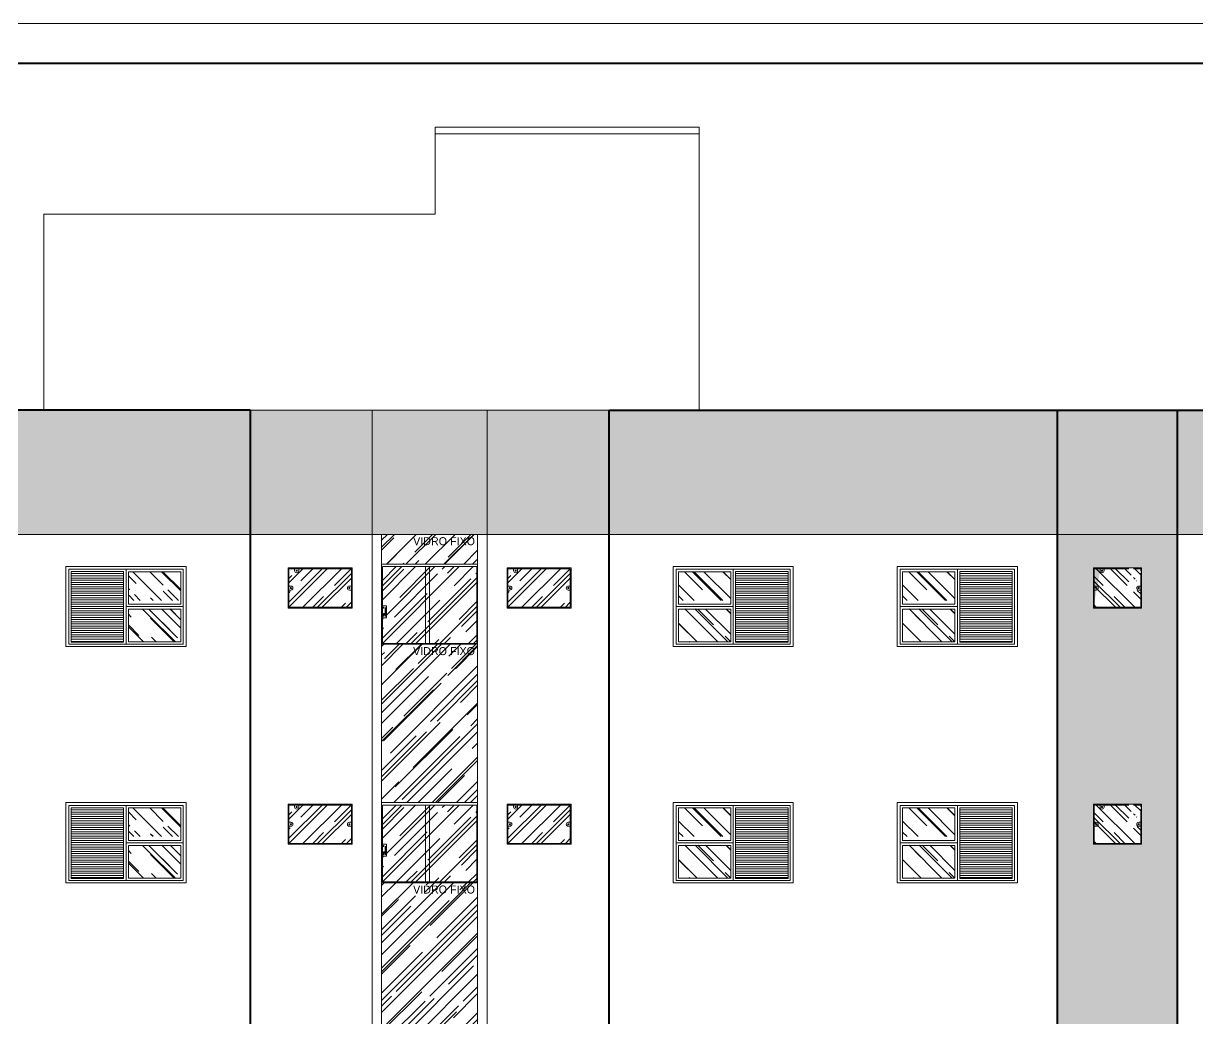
# Model space of a CAD drawing. Header units: millimetres. Extents: x 13204 to 24802, y 21209 to 40694.
# Drawn here: x 18086 to 19553, y 22511 to 23753 of the extents above; entities that cross this region are included whole.
import ezdxf

# ---------------------------------------------------------------- set-up
doc = ezdxf.new("R2010")
doc.units = ezdxf.units.MM
for name, color, linetype, lineweight in [('Esquadrias', 2, 'Continuous', 20), ('Hachura', 8, 'Continuous', 0), ('Louças', 150, 'Continuous', 15), ('Meia Parede', 11, 'Continuous', 40), ('Moveis', 6, 'Continuous', 13), ('Paredes', 1, 'Continuous', 40), ('PISO', 5, 'Continuous', 5), ('TEXTO', 4, 'Continuous', 5)]:
    doc.layers.add(name, color=color, linetype=linetype, lineweight=lineweight)
doc.layers.add('HACHURAS', color=8, linetype='Continuous')
doc.styles.add('LANA', font='stylu.ttf')
pattern_1 = [(135, (23287.26, 22579.21), (-23.14168, 61.71114), [409.0909, -54.5455, 136.3636, -27.2727]), (135, (23271.254, 22614.5), (44.93342, 6.36396), [81.8182, -9, 163.6364, -20.4545]), (135, (23294.01, 22605.244), (-87.35983, 113.20137), [218.1818, -38.1818, 109.0909, -27.2727])]
pattern_2 = [(135, (23007.26, 22579.21), (-23.14168, 61.71114), [409.0909, -54.5455, 136.3636, -27.2727]), (135, (22991.254, 22614.5), (44.93342, 6.36396), [81.8182, -9, 163.6364, -20.4545]), (135, (23014.01, 22605.244), (-87.35983, 113.20137), [218.1818, -38.1818, 109.0909, -27.2727])]
pattern_3 = [(135, (75775.828, 9511.37), (-21.552615, 57.473639), [381, -50.8, 127, -25.4]), (135, (75760.92, 9544.237), (41.847994, 5.92697), [76.2, -8.382, 152.4, -19.05]), (135, (75782.114, 9535.616), (-81.3611205, 105.428207), [203.2, -35.56, 101.6, -25.4])]
pattern_4 = [(135, (23287.26, 22874.21), (-23.14168, 61.71114), [409.0909, -54.5455, 136.3636, -27.2727]), (135, (23271.254, 22909.5), (44.93342, 6.36396), [81.8182, -9, 163.6364, -20.4545]), (135, (23294.01, 22900.244), (-87.35983, 113.20137), [218.1818, -38.1818, 109.0909, -27.2727])]
pattern_5 = [(135, (23007.26, 22874.21), (-23.14168, 61.71114), [409.0909, -54.5455, 136.3636, -27.2727]), (135, (22991.254, 22909.5), (44.93342, 6.36396), [81.8182, -9, 163.6364, -20.4545]), (135, (23014.01, 22900.244), (-87.35983, 113.20137), [218.1818, -38.1818, 109.0909, -27.2727])]
pattern_6 = [(135, (75775.828, 9806.37), (-21.552615, 57.473639), [381, -50.8, 127, -25.4]), (135, (75760.92, 9839.237), (41.847994, 5.92697), [76.2, -8.382, 152.4, -19.05]), (135, (75782.114, 9830.616), (-81.3611205, 105.428207), [203.2, -35.56, 101.6, -25.4])]

msp = doc.modelspace()

# ---------------------------------------------------------------- hatches: boundary and pattern name
at = {"layer": 'Hachura'}
h = msp.add_hatch(dxfattribs=at)
h.set_pattern_fill('AR-RROOF', color=256, angle=45, style=0)
h.set_pattern_definition([(45, (18533.54, 22030.573), (21.5526, 57.47364), [381, -50.8, 127, -25.4]), (45, (18548.448, 22063.44), (-41.848, 5.927), [76.2, -8.382, 152.4, -19.05]), (45, (18527.254, 22054.82), (81.36112, 105.4282), [203.2, -35.56, 101.6, -25.4])])
h.paths.add_polyline_path([(18653.54, 23115.57), (18533.54, 23115.57), (18533.54, 23078.3), (18653.54, 23078.3)])
h.paths.add_polyline_path([(18653.54, 22978.3), (18644.04, 22978.3), (18533.54, 22978.3), (18533.54, 22780.57), (18653.54, 22780.57)])
h.paths.add_polyline_path([(18653.54, 22680.57), (18644.04, 22680.57), (18533.54, 22680.57), (18533.54, 22485.57), (18653.54, 22485.57)])
h.paths.add_polyline_path([(18653.54, 22385.57), (18644.04, 22385.57), (18533.54, 22385.57), (18533.54, 22190.57), (18653.54, 22190.57)])
h.paths.add_polyline_path([(18653.54, 22090.57), (18644.04, 22090.57), (18533.54, 22090.57), (18533.54, 22030.57), (18653.54, 22030.57)])
h = msp.add_hatch(dxfattribs=at)
h.set_pattern_fill('_USER', color=256, scale=2.727273, style=0, pattern_type=0)
h.set_pattern_definition([(7e-15, (18130.6787, 22897.3916), (0, 2.727273), [])])
h.paths.add_polyline_path([(18211.32, 23069.21), (18145.68, 23069.21), (18145.68, 22981.03), (18211.32, 22981.03)])
h = msp.add_hatch(dxfattribs=at)
h.set_pattern_fill('AR-RROOF', color=256, angle=45, style=0)
h.set_pattern_definition([(45, (18417.766, 23024.573), (21.5526, 57.4736), [381, -50.8, 127, -25.4]), (45, (18432.673, 23057.44), (-41.848, 5.927), [76.2, -8.382, 152.4, -19.05]), (45, (18411.48, 23048.82), (81.361, 105.4282), [203.2, -35.56, 101.6, -25.4])])
h.paths.add_polyline_path([(18495.77, 23072.57), (18417.77, 23072.57), (18417.77, 23024.57), (18495.77, 23024.57)])
h = msp.add_hatch(dxfattribs=at)
h.set_pattern_fill('AR-RROOF', color=256, angle=45, style=0)
h.set_pattern_definition([(45, (18534.54, 22979.3), (21.5526, 57.4736), [381, -50.8, 127, -25.4]), (45, (18549.448, 23012.17), (-41.848, 5.927), [76.2, -8.382, 152.4, -19.05]), (45, (18528.254, 23003.547), (81.3611, 105.4282), [203.2, -35.56, 101.6, -25.4])])
h.paths.add_polyline_path([(18588.54, 23075.3), (18534.54, 23075.3), (18534.54, 23026.43), (18539.54, 23026.43), (18539.54, 23011.43), (18534.54, 23011.43), (18534.54, 22979.3), (18588.54, 22979.3)])
h.paths.add_polyline_path([(18593.54, 23075.3), (18588.54, 23075.3), (18588.54, 22979.3), (18593.54, 22979.3)])
h.paths.add_polyline_path([(18652.54, 23075.3), (18593.54, 23075.3), (18593.54, 22979.3), (18649.9, 22979.3), (18652.54, 22979.3), (18652.54, 22981.62)])
h = msp.add_hatch(dxfattribs=at)
h.set_pattern_fill('AR-RROOF', color=256, angle=45, style=0)
h.set_pattern_definition([(45, (18691.315, 23024.573), (21.5526, 57.4736), [381, -50.8, 127, -25.4]), (45, (18706.222, 23057.44), (-41.848, 5.927), [76.2, -8.382, 152.4, -19.05]), (45, (18685.029, 23048.82), (81.361, 105.4282), [203.2, -35.56, 101.6, -25.4])])
h.paths.add_polyline_path([(18769.32, 23072.57), (18691.32, 23072.57), (18691.32, 23024.57), (18769.32, 23024.57)])
h = msp.add_hatch(dxfattribs=at)
h.set_pattern_fill('AR-RROOF', color=256, angle=45, style=0)
h.set_pattern_definition([(135, (63046.009, 33151.562), (-21.552615, 57.473639), [381, -50.8, 127, -25.4]), (135, (63031.1, 33184.43), (41.847994, 5.92697), [76.2, -8.382, 152.4, -19.05]), (135, (63052.295, 33175.809), (-81.3611205, 105.428207), [203.2, -35.56, 101.6, -25.4])])
h.paths.add_polyline_path([(18904.4, 23068.94), (18969.77, 23068.94), (18969.77, 23033.12), (18904.4, 23033.12)])
h = msp.add_hatch(dxfattribs=at)
h.set_pattern_fill('_USER', color=256, scale=2.727273, style=0, pattern_type=0)
h.set_pattern_definition([(180, (19056.4026, 22897.3916), (0, 2.727273), [])])
h.paths.add_polyline_path([(18975.77, 23069.21), (19041.4, 23069.21), (19041.4, 22981.03), (18975.77, 22981.03)])
h = msp.add_hatch(dxfattribs=at)
h.set_pattern_fill('AR-RROOF', color=256, angle=45, style=0)
h.set_pattern_definition([(135, (63326.009, 33151.562), (-21.552615, 57.473639), [381, -50.8, 127, -25.4]), (135, (63311.1, 33184.43), (41.847994, 5.92697), [76.2, -8.382, 152.4, -19.05]), (135, (63332.295, 33175.809), (-81.3611205, 105.428207), [203.2, -35.56, 101.6, -25.4])])
h.paths.add_polyline_path([(19184.4, 23068.94), (19249.77, 23068.94), (19249.77, 23033.12), (19184.4, 23033.12)])
h = msp.add_hatch(dxfattribs=at)
h.set_pattern_fill('_USER', color=256, scale=2.727273, style=0, pattern_type=0)
h.set_pattern_definition([(180, (19336.4026, 22897.3916), (0, 2.727273), [])])
h.paths.add_polyline_path([(19255.77, 23069.21), (19321.4, 23069.21), (19321.4, 22981.03), (19255.77, 22981.03)])
h = msp.add_hatch(dxfattribs=at)
h.set_pattern_fill('AR-RROOF', color=256, angle=45, style=0)
h.set_pattern_definition([(135, (19491.766, 23024.573), (-21.553, 57.474), [381, -50.8, 127, -25.4]), (135, (19476.86, 23057.44), (41.848, 5.927), [76.2, -8.382, 152.4, -19.05]), (135, (19498.052, 23048.82), (-81.361, 105.4282), [203.2, -35.56, 101.6, -25.4])])
h.paths.add_polyline_path([(19462.27, 23046.59), (19477.27, 23046.59), (19472.77, 23055.59), (19466.77, 23055.59)])
h.paths.add_polyline_path([(19477.27, 23043.59), (19477.27, 23046.59), (19462.27, 23046.59), (19462.27, 23043.59)])
edge = h.paths.add_edge_path()
edge.add_line((19481.77, 23068.29), (19481.77, 23059.72))
edge.add_line((19481.77, 23059.72), (19472.77, 23059.72))
edge.add_line((19472.77, 23059.72), (19472.77, 23064.59))
edge.add_line((19472.77, 23064.59), (19466.77, 23064.59))
edge.add_line((19466.77, 23064.59), (19466.77, 23055.59))
edge.add_line((19466.77, 23055.59), (19472.77, 23055.59))
edge.add_line((19472.77, 23055.59), (19472.77, 23057.72))
edge.add_line((19472.77, 23057.72), (19481.77, 23057.72))
edge.add_line((19481.77, 23057.72), (19481.77, 23024.57))
edge.add_line((19481.77, 23024.57), (19423.77, 23024.57))
edge.add_line((19423.77, 23024.57), (19423.77, 23072.57))
edge.add_line((19423.77, 23072.57), (19481.02, 23072.57))
edge.add_line((19481.02, 23072.57), (19481.02, 23070.07))
edge.add_arc((19483.52, 23070.07), 2.5, 540, 585.37492)
h = msp.add_hatch(dxfattribs=at)
h.set_pattern_fill('AR-RROOF', color=256, scale=27.272727, angle=45, style=0)
h.set_pattern_definition(pattern_5)
h.paths.add_polyline_path([(18927.31, 23022.39), (18904.4, 23022.39), (18904.4, 22981.3), (18927.31, 22981.03)])
h = msp.add_hatch(dxfattribs=at)
h.set_pattern_fill('AR-RROOF', color=256, scale=27.272727, angle=45, style=0)
h.set_pattern_definition(pattern_5)
h.paths.add_polyline_path([(18927.31, 23022.39), (18904.4, 23022.39), (18904.4, 22981.3), (18927.31, 22981.03)])
h = msp.add_hatch(dxfattribs=at)
h.set_pattern_fill('AR-RROOF', color=256, scale=27.272727, angle=45, style=0)
h.set_pattern_definition(pattern_5)
h.paths.add_polyline_path([(18927.31, 23022.39), (18904.4, 23022.39), (18904.4, 22981.3), (18927.31, 22981.03)])
h = msp.add_hatch(dxfattribs=at)
h.set_pattern_fill('AR-RROOF', color=256, scale=27.272727, angle=45, style=0)
h.set_pattern_definition(pattern_5)
h.paths.add_polyline_path([(18969.77, 23022.12), (18904.4, 23022.39), (18904.4, 22981.3), (18969.77, 22981.3)])
h = msp.add_hatch(dxfattribs=at)
h.set_pattern_fill('AR-RROOF', color=256, scale=27.272727, angle=45, style=0)
h.set_pattern_definition(pattern_4)
h.paths.add_polyline_path([(19207.31, 23022.39), (19184.4, 23022.39), (19184.4, 22981.3), (19207.31, 22981.03)])
h = msp.add_hatch(dxfattribs=at)
h.set_pattern_fill('AR-RROOF', color=256, scale=27.272727, angle=45, style=0)
h.set_pattern_definition(pattern_4)
h.paths.add_polyline_path([(19207.31, 23022.39), (19184.4, 23022.39), (19184.4, 22981.3), (19207.31, 22981.03)])
h = msp.add_hatch(dxfattribs=at)
h.set_pattern_fill('AR-RROOF', color=256, scale=27.272727, angle=45, style=0)
h.set_pattern_definition(pattern_4)
h.paths.add_polyline_path([(19207.31, 23022.39), (19184.4, 23022.39), (19184.4, 22981.3), (19207.31, 22981.03)])
h = msp.add_hatch(dxfattribs=at)
h.set_pattern_fill('AR-RROOF', color=256, scale=27.272727, angle=45, style=0)
h.set_pattern_definition(pattern_4)
h.paths.add_polyline_path([(19249.77, 23022.12), (19184.4, 23022.39), (19184.4, 22981.3), (19249.77, 22981.3)])
h = msp.add_hatch(dxfattribs=at)
h.set_pattern_fill('AR-RROOF', color=256, angle=45, style=0)
h.set_pattern_definition([(45, (18417.766, 22729.573), (21.5526, 57.4736), [381, -50.8, 127, -25.4]), (45, (18432.673, 22762.44), (-41.848, 5.927), [76.2, -8.382, 152.4, -19.05]), (45, (18411.48, 22753.82), (81.361, 105.4282), [203.2, -35.56, 101.6, -25.4])])
h.paths.add_polyline_path([(18495.77, 22777.57), (18417.77, 22777.57), (18417.77, 22729.57), (18495.77, 22729.57)])
h = msp.add_hatch(dxfattribs=at)
h.set_pattern_fill('AR-RROOF', color=256, angle=45, style=0)
h.set_pattern_definition([(45, (18534.54, 22681.573), (21.5526, 57.4736), [381, -50.8, 127, -25.4]), (45, (18549.448, 22714.44), (-41.848, 5.927), [76.2, -8.382, 152.4, -19.05]), (45, (18528.254, 22705.82), (81.3611, 105.4282), [203.2, -35.56, 101.6, -25.4])])
h.paths.add_polyline_path([(18588.54, 22777.57), (18534.54, 22777.57), (18534.54, 22728.7), (18539.54, 22728.7), (18539.54, 22713.7), (18534.54, 22713.7), (18534.54, 22681.57), (18588.54, 22681.57)])
h.paths.add_polyline_path([(18593.54, 22777.57), (18588.54, 22777.57), (18588.54, 22681.57), (18593.54, 22681.57)])
h.paths.add_polyline_path([(18652.54, 22777.57), (18593.54, 22777.57), (18593.54, 22681.57), (18649.9, 22681.57), (18652.54, 22681.57), (18652.54, 22683.9)])
h = msp.add_hatch(dxfattribs=at)
h.set_pattern_fill('AR-RROOF', color=256, angle=45, style=0)
h.set_pattern_definition([(45, (18691.315, 22729.573), (21.5526, 57.4736), [381, -50.8, 127, -25.4]), (45, (18706.222, 22762.44), (-41.848, 5.927), [76.2, -8.382, 152.4, -19.05]), (45, (18685.029, 22753.82), (81.361, 105.4282), [203.2, -35.56, 101.6, -25.4])])
h.paths.add_polyline_path([(18769.32, 22777.57), (18691.32, 22777.57), (18691.32, 22729.57), (18769.32, 22729.57)])
h = msp.add_hatch(dxfattribs=at)
h.set_pattern_fill('AR-RROOF', color=256, angle=45, style=0)
h.set_pattern_definition([(135, (19491.766, 22729.573), (-21.553, 57.474), [381, -50.8, 127, -25.4]), (135, (19476.86, 22762.44), (41.848, 5.927), [76.2, -8.382, 152.4, -19.05]), (135, (19498.052, 22753.82), (-81.361, 105.4282), [203.2, -35.56, 101.6, -25.4])])
h.paths.add_polyline_path([(19462.27, 22751.59), (19477.27, 22751.59), (19472.77, 22760.59), (19466.77, 22760.59)])
h.paths.add_polyline_path([(19477.27, 22748.59), (19477.27, 22751.59), (19462.27, 22751.59), (19462.27, 22748.59)])
edge = h.paths.add_edge_path()
edge.add_line((19481.77, 22773.29), (19481.77, 22764.72))
edge.add_line((19481.77, 22764.72), (19472.77, 22764.72))
edge.add_line((19472.77, 22764.72), (19472.77, 22769.59))
edge.add_line((19472.77, 22769.59), (19466.77, 22769.59))
edge.add_line((19466.77, 22769.59), (19466.77, 22760.59))
edge.add_line((19466.77, 22760.59), (19472.77, 22760.59))
edge.add_line((19472.77, 22760.59), (19472.77, 22762.72))
edge.add_line((19472.77, 22762.72), (19481.77, 22762.72))
edge.add_line((19481.77, 22762.72), (19481.77, 22729.57))
edge.add_line((19481.77, 22729.57), (19423.77, 22729.57))
edge.add_line((19423.77, 22729.57), (19423.77, 22777.57))
edge.add_line((19423.77, 22777.57), (19481.02, 22777.57))
edge.add_line((19481.02, 22777.57), (19481.02, 22775.07))
edge.add_arc((19483.52, 22775.07), 2.5, 540, 585.37492)
h = msp.add_hatch(dxfattribs=at)
h.set_pattern_fill('_USER', color=256, scale=2.727273, style=0, pattern_type=0)
h.set_pattern_definition([(7e-15, (18130.6787, 22602.3916), (0, 2.727273), [])])
h.paths.add_polyline_path([(18211.32, 22774.21), (18145.68, 22774.21), (18145.68, 22686.03), (18211.32, 22686.03)])
h = msp.add_hatch(dxfattribs=at)
h.set_pattern_fill('AR-RROOF', color=256, angle=45, style=0)
h.set_pattern_definition([(135, (63046.009, 32856.562), (-21.552615, 57.473639), [381, -50.8, 127, -25.4]), (135, (63031.1, 32889.43), (41.847994, 5.92697), [76.2, -8.382, 152.4, -19.05]), (135, (63052.295, 32880.809), (-81.3611205, 105.428207), [203.2, -35.56, 101.6, -25.4])])
h.paths.add_polyline_path([(18904.4, 22773.94), (18969.77, 22773.94), (18969.77, 22738.12), (18904.4, 22738.12)])
h = msp.add_hatch(dxfattribs=at)
h.set_pattern_fill('_USER', color=256, scale=2.727273, style=0, pattern_type=0)
h.set_pattern_definition([(180, (19056.4026, 22602.3916), (0, 2.727273), [])])
h.paths.add_polyline_path([(18975.77, 22774.21), (19041.4, 22774.21), (19041.4, 22686.03), (18975.77, 22686.03)])
h = msp.add_hatch(dxfattribs=at)
h.set_pattern_fill('AR-RROOF', color=256, angle=45, style=0)
h.set_pattern_definition([(135, (63326.009, 32856.562), (-21.552615, 57.473639), [381, -50.8, 127, -25.4]), (135, (63311.1, 32889.43), (41.847994, 5.92697), [76.2, -8.382, 152.4, -19.05]), (135, (63332.295, 32880.809), (-81.3611205, 105.428207), [203.2, -35.56, 101.6, -25.4])])
h.paths.add_polyline_path([(19184.4, 22773.94), (19249.77, 22773.94), (19249.77, 22738.12), (19184.4, 22738.12)])
h = msp.add_hatch(dxfattribs=at)
h.set_pattern_fill('_USER', color=256, scale=2.727273, style=0, pattern_type=0)
h.set_pattern_definition([(180, (19336.4026, 22602.3916), (0, 2.727273), [])])
h.paths.add_polyline_path([(19255.77, 22774.21), (19321.4, 22774.21), (19321.4, 22686.03), (19255.77, 22686.03)])
h = msp.add_hatch(dxfattribs=at)
h.set_pattern_fill('AR-RROOF', color=256, scale=27.272727, angle=45, style=0)
h.set_pattern_definition(pattern_2)
h.paths.add_polyline_path([(18927.31, 22727.39), (18904.4, 22727.39), (18904.4, 22686.3), (18927.31, 22686.03)])
h = msp.add_hatch(dxfattribs=at)
h.set_pattern_fill('AR-RROOF', color=256, scale=27.272727, angle=45, style=0)
h.set_pattern_definition(pattern_2)
h.paths.add_polyline_path([(18927.31, 22727.39), (18904.4, 22727.39), (18904.4, 22686.3), (18927.31, 22686.03)])
h = msp.add_hatch(dxfattribs=at)
h.set_pattern_fill('AR-RROOF', color=256, scale=27.272727, angle=45, style=0)
h.set_pattern_definition(pattern_2)
h.paths.add_polyline_path([(18927.31, 22727.39), (18904.4, 22727.39), (18904.4, 22686.3), (18927.31, 22686.03)])
h = msp.add_hatch(dxfattribs=at)
h.set_pattern_fill('AR-RROOF', color=256, scale=27.272727, angle=45, style=0)
h.set_pattern_definition(pattern_2)
h.paths.add_polyline_path([(18969.77, 22727.12), (18904.4, 22727.39), (18904.4, 22686.3), (18969.77, 22686.3)])
h = msp.add_hatch(dxfattribs=at)
h.set_pattern_fill('AR-RROOF', color=256, scale=27.272727, angle=45, style=0)
h.set_pattern_definition(pattern_1)
h.paths.add_polyline_path([(19207.31, 22727.39), (19184.4, 22727.39), (19184.4, 22686.3), (19207.31, 22686.03)])
h = msp.add_hatch(dxfattribs=at)
h.set_pattern_fill('AR-RROOF', color=256, scale=27.272727, angle=45, style=0)
h.set_pattern_definition(pattern_1)
h.paths.add_polyline_path([(19207.31, 22727.39), (19184.4, 22727.39), (19184.4, 22686.3), (19207.31, 22686.03)])
h = msp.add_hatch(dxfattribs=at)
h.set_pattern_fill('AR-RROOF', color=256, scale=27.272727, angle=45, style=0)
h.set_pattern_definition(pattern_1)
h.paths.add_polyline_path([(19207.31, 22727.39), (19184.4, 22727.39), (19184.4, 22686.3), (19207.31, 22686.03)])
h = msp.add_hatch(dxfattribs=at)
h.set_pattern_fill('AR-RROOF', color=256, scale=27.272727, angle=45, style=0)
h.set_pattern_definition(pattern_1)
h.paths.add_polyline_path([(19249.77, 22727.12), (19184.4, 22727.39), (19184.4, 22686.3), (19249.77, 22686.3)])
at = {"layer": 'HACHURAS'}
h = msp.add_hatch(dxfattribs=at)
h.set_pattern_fill('AR-RROOF', color=256, angle=45, style=0)
h.set_pattern_definition(pattern_6)
h.paths.add_polyline_path([(18282.68, 23068.94), (18217.32, 23068.94), (18217.32, 23033.12), (18282.68, 23033.12)])
h = msp.add_hatch(dxfattribs=at)
h.set_pattern_fill('AR-RROOF', color=256, angle=45, style=0)
h.set_pattern_definition(pattern_6)
h.paths.add_polyline_path([(18217.32, 23022.12), (18282.68, 23022.39), (18282.68, 22981.3), (18217.32, 22981.3)])
h = msp.add_hatch(dxfattribs=at)
h.set_pattern_fill('AR-RROOF', color=256, angle=45, style=0)
h.set_pattern_definition(pattern_6)
h.paths.add_polyline_path([(18259.77, 23022.39), (18282.68, 23022.39), (18282.68, 22981.3), (18259.77, 22981.03)])
h = msp.add_hatch(dxfattribs=at)
h.set_pattern_fill('AR-RROOF', color=256, angle=45, style=0)
h.set_pattern_definition(pattern_6)
h.paths.add_polyline_path([(18259.77, 23022.39), (18282.68, 23022.39), (18282.68, 22981.3), (18259.77, 22981.03)])
h = msp.add_hatch(dxfattribs=at)
h.set_pattern_fill('AR-RROOF', color=256, angle=45, style=0)
h.set_pattern_definition(pattern_6)
h.paths.add_polyline_path([(18259.77, 23022.39), (18282.68, 23022.39), (18282.68, 22981.3), (18259.77, 22981.03)])
h = msp.add_hatch(dxfattribs=at)
h.set_pattern_fill('AR-RROOF', color=256, angle=45, style=0)
h.set_pattern_definition(pattern_3)
h.paths.add_polyline_path([(18282.68, 22773.94), (18217.32, 22773.94), (18217.32, 22738.12), (18282.68, 22738.12)])
h = msp.add_hatch(dxfattribs=at)
h.set_pattern_fill('AR-RROOF', color=256, angle=45, style=0)
h.set_pattern_definition(pattern_3)
h.paths.add_polyline_path([(18217.32, 22727.12), (18282.68, 22727.39), (18282.68, 22686.3), (18217.32, 22686.3)])
h = msp.add_hatch(dxfattribs=at)
h.set_pattern_fill('AR-RROOF', color=256, angle=45, style=0)
h.set_pattern_definition(pattern_3)
h.paths.add_polyline_path([(18259.77, 22727.39), (18282.68, 22727.39), (18282.68, 22686.3), (18259.77, 22686.03)])
h = msp.add_hatch(dxfattribs=at)
h.set_pattern_fill('AR-RROOF', color=256, angle=45, style=0)
h.set_pattern_definition(pattern_3)
h.paths.add_polyline_path([(18259.77, 22727.39), (18282.68, 22727.39), (18282.68, 22686.3), (18259.77, 22686.03)])
h = msp.add_hatch(dxfattribs=at)
h.set_pattern_fill('AR-RROOF', color=256, angle=45, style=0)
h.set_pattern_definition(pattern_3)
h.paths.add_polyline_path([(18259.77, 22727.39), (18282.68, 22727.39), (18282.68, 22686.3), (18259.77, 22686.03)])
at = {"layer": 'PISO'}
h = msp.add_hatch(dxfattribs=at)
h.set_pattern_fill('AR-SAND', color=256, scale=0.25, style=0)
h.set_pattern_definition([(142.5, (20017.766, 23115.573), (0.400008, 12.23533), [0, -9.652, 0, -10.795, 0, -10.31875]), (172.5, (20017.766, 23115.573), (-11.23808, 17.92063), [0, -5.207, 0, -8.6995, 0, -3.33375]), (212.5, (20025.577, 23115.573), (-19.77481, 0.03593), [0, -3.175, 0, -11.43, 0, -14.9225]), (222.5, (20025.577, 23115.573), (-19.08891, 5.57323), [0, -1.5875, 0, -7.493, 0, -8.5725])])
h.paths.add_polyline_path([(20017.77, 23115.57), (19992.77, 23115.57), (19992.77, 23270.57), (20017.77, 23270.57)])
h.paths.add_polyline_path([(19967.77, 23270.57), (19992.77, 23270.57), (19992.77, 23115.57), (19967.77, 23115.57)])
h.paths.add_polyline_path([(19967.77, 23115.57), (19792.77, 23115.57), (19792.77, 23270.57), (19967.77, 23270.57)])
h.paths.add_polyline_path([(19792.77, 23270.57), (19792.77, 23115.57), (19527.77, 23115.57), (19527.77, 23270.57)])
h.paths.add_polyline_path([(19377.77, 23270.57), (19527.77, 23270.57), (19527.77, 23115.57), (19377.77, 23115.57)])
h.paths.add_polyline_path([(19377.77, 23270.57), (19377.77, 23115.57), (18817.77, 23115.57), (18817.77, 23270.57)])
h.paths.add_polyline_path([(18817.77, 23115.57), (18665.32, 23115.57), (18665.32, 23270.57), (18817.77, 23270.57)])
h.paths.add_polyline_path([(18665.32, 23115.57), (18521.77, 23115.57), (18521.77, 23270.57), (18665.32, 23270.57)])
h.paths.add_polyline_path([(18369.32, 23115.57), (18369.32, 23270.57), (18521.77, 23270.57), (18521.77, 23115.57)])
h.paths.add_polyline_path([(17809.32, 23115.57), (17809.32, 23270.57), (18369.32, 23270.57), (18369.32, 23115.57)])
h.paths.add_polyline_path([(17659.32, 23270.57), (17809.32, 23270.57), (17809.32, 23115.57), (17659.32, 23115.57)])
h.paths.add_polyline_path([(17659.32, 23270.57), (17659.32, 23115.57), (17394.32, 23115.57), (17394.32, 23270.57)])
h.paths.add_polyline_path([(17394.32, 23270.57), (17394.32, 23115.57), (17219.32, 23115.57), (17219.32, 23270.57)])
h.paths.add_polyline_path([(17219.32, 23115.57), (17194.32, 23115.57), (17194.32, 23270.57), (17219.32, 23270.57)])
h.paths.add_polyline_path([(17169.32, 23270.57), (17194.32, 23270.57), (17194.32, 23115.57), (17169.32, 23115.57)])
h = msp.add_hatch(dxfattribs=at)
h.set_pattern_fill('DOTS', color=256, scale=3, style=0)
h.set_pattern_definition([(0, (17659.315, 22030.5734), (2.38125, 4.7625), [0, -4.7625])])
h.paths.add_polyline_path([(17659.32, 22030.57), (17809.32, 22030.57), (17809.32, 23115.57), (17659.32, 23115.57)])
h.paths.add_polyline_path([(17704.32, 22433.57), (17704.32, 22483.57), (17764.32, 22483.57), (17764.32, 22433.57)], flags=16)
h.paths.add_polyline_path([(17705.32, 22458.57, 2.4142136), (17707.82, 22461.07), (17705.32, 22461.07)], flags=0)
h.paths.add_polyline_path([(17708.16, 22458.57, -8.5030703), (17708.46, 22458.57, -4.3930422)], flags=0)
h.paths.add_polyline_path([(17761.16, 22458.57, -8.5030703), (17761.46, 22458.57, -4.3930422)], flags=0)
h.paths.add_polyline_path([(17704.32, 22479.72), (17704.32, 22482.57), (17705.32, 22482.57), (17705.32, 22479.72)], flags=0)
h.paths.add_polyline_path([(17753.95, 22480.07, -8.5030703), (17754.25, 22480.07, -4.3930422)], flags=0)
h.paths.add_polyline_path([(17704.32, 22188.57), (17764.32, 22188.57), (17764.32, 22138.57), (17704.32, 22138.57)], flags=16)
h.paths.add_polyline_path([(17705.32, 22187.57), (17705.32, 22184.72), (17704.32, 22184.72), (17704.32, 22187.57)], flags=0)
h.paths.add_polyline_path([(17705.32, 22163.57, 2.4142136), (17707.82, 22166.07), (17705.32, 22166.07)], flags=0)
h.paths.add_polyline_path([(17753.95, 22185.07, -8.5030703), (17754.25, 22185.07, -4.3930422)], flags=0)
h.paths.add_polyline_path([(17708.16, 22163.57, -8.5030703), (17708.46, 22163.57, -4.3930422)], flags=0)
h.paths.add_polyline_path([(17761.16, 22163.57, -8.5030703), (17761.46, 22163.57, -4.3930422)], flags=0)
h.paths.add_polyline_path([(17704.32, 22728.57), (17704.32, 22778.57), (17764.32, 22778.57), (17764.32, 22728.57)], flags=16)
h.paths.add_polyline_path([(17705.32, 22753.57, 2.4142136), (17707.82, 22756.07), (17705.32, 22756.07)], flags=0)
h.paths.add_polyline_path([(17708.16, 22753.57, -8.5030703), (17708.46, 22753.57, -4.3930422)], flags=0)
h.paths.add_polyline_path([(17761.16, 22753.57, -8.5030703), (17761.46, 22753.57, -4.3930422)], flags=0)
h.paths.add_polyline_path([(17704.32, 22774.72), (17704.32, 22777.57), (17705.32, 22777.57), (17705.32, 22774.72)], flags=0)
h.paths.add_polyline_path([(17753.95, 22775.07, -8.5030703), (17754.25, 22775.07, -4.3930422)], flags=0)
h.paths.add_polyline_path([(17704.32, 23023.57), (17704.32, 23073.57), (17764.32, 23073.57), (17764.32, 23023.57)], flags=16)
h.paths.add_polyline_path([(17705.32, 23048.57, 2.4142136), (17707.82, 23051.07), (17705.32, 23051.07)], flags=0)
h.paths.add_polyline_path([(17708.16, 23048.57, -8.5030703), (17708.46, 23048.57, -4.3930422)], flags=0)
h.paths.add_polyline_path([(17761.16, 23048.57, -8.5030703), (17761.46, 23048.57, -4.3930422)], flags=0)
h.paths.add_polyline_path([(17704.32, 23069.72), (17704.32, 23072.57), (17705.32, 23072.57), (17705.32, 23069.72)], flags=0)
h.paths.add_polyline_path([(17753.95, 23070.07, -8.5030703), (17754.25, 23070.07, -4.3930422)], flags=0)
h.paths.add_polyline_path([(19527.77, 23115.57), (19377.77, 23115.57), (19377.77, 22030.57), (19527.77, 22030.57)])
h.paths.add_polyline_path([(19482.77, 22433.57), (19422.77, 22433.57), (19422.77, 22483.57), (19482.77, 22483.57)], flags=16)
h.paths.add_polyline_path([(19482.77, 22433.57), (19422.77, 22433.57), (19422.77, 22483.57), (19466.77, 22483.57), (19466.77, 22482.57), (19435.98, 22482.57), (19435.98, 22480.07, -1), (19430.98, 22480.07), (19423.77, 22439.23), (19423.77, 22434.57), (19481.77, 22434.57), (19481.77, 22456.07), (19479.27, 22456.07, -1), (19479.27, 22461.07), (19482.77, 22461.07)], flags=16)
h.paths.add_polyline_path([(19479.61, 22458.57, -8.5030703), (19479.91, 22458.57, -4.3930422)], flags=0)
h.paths.add_polyline_path([(19426.61, 22458.57, -8.5030703), (19426.91, 22458.57, -4.3930422)], flags=0)
h.paths.add_polyline_path([(19482.77, 22479.72), (19482.77, 22482.57), (19481.77, 22482.57), (19481.77, 22479.72)], flags=0)
h.paths.add_polyline_path([(19433.83, 22480.07, -8.5030703), (19434.13, 22480.07, -4.3930422)], flags=0)
h.paths.add_polyline_path([(19482.77, 22188.57), (19482.77, 22138.57), (19422.77, 22138.57), (19422.77, 22188.57)], flags=16)
h.paths.add_polyline_path([(19482.77, 22184.72), (19481.77, 22184.72), (19472.77, 22188.57), (19482.77, 22188.57)], flags=0)
h.paths.add_polyline_path([(19466.77, 22187.57), (19466.77, 22188.57), (19423.77, 22188.57), (19423.77, 22187.57)], flags=0)
h.paths.add_polyline_path([(19433.83, 22185.07, -8.5030703), (19434.13, 22185.07, -4.3930422)], flags=0)
h.paths.add_polyline_path([(19481.77, 22166.07), (19481.77, 22161.07), (19479.27, 22161.07, -1), (19479.27, 22166.07)], flags=0)
h.paths.add_polyline_path([(19479.61, 22163.57, -8.5030703), (19479.91, 22163.57, -4.3930422)], flags=0)
h.paths.add_polyline_path([(19426.27, 22166.07), (19423.77, 22166.07), (19423.77, 22163.57, 2.4142136)], flags=0)
h.paths.add_polyline_path([(19426.61, 22163.57, -8.5030703), (19426.91, 22163.57, -4.3930422)], flags=0)
h.paths.add_polyline_path([(19482.77, 22728.57), (19422.77, 22728.57), (19422.77, 22778.57), (19482.77, 22778.57)], flags=16)
h.paths.add_polyline_path([(19423.77, 22777.57), (19466.77, 22777.57), (19466.77, 22778.57), (19423.77, 22778.57)], flags=0)
h.paths.add_polyline_path([(19481.77, 22751.07), (19479.27, 22751.07, -1), (19479.27, 22756.07), (19481.77, 22756.07)], flags=0)
h.paths.add_polyline_path([(19479.61, 22753.57, -8.5030703), (19479.91, 22753.57, -4.3930422)], flags=0)
h.paths.add_polyline_path([(19426.27, 22751.07), (19423.77, 22751.07), (19423.77, 22756.07), (19426.27, 22756.07, -1)], flags=0)
h.paths.add_polyline_path([(19426.61, 22753.57, -8.5030703), (19426.91, 22753.57, -4.3930422)], flags=0)
h.paths.add_polyline_path([(19481.77, 22777.57), (19481.77, 22774.72), (19482.77, 22774.72), (19482.77, 22777.57)], flags=0)
h.paths.add_polyline_path([(19433.83, 22775.07, -8.5030703), (19434.13, 22775.07, -4.3930422)], flags=0)
h.paths.add_polyline_path([(19482.77, 23023.57), (19422.77, 23023.57), (19422.77, 23073.57), (19482.77, 23073.57)], flags=16)
h.paths.add_polyline_path([(19482.77, 23023.57), (19422.77, 23023.57), (19422.77, 23073.57), (19466.77, 23073.57), (19466.77, 23072.57), (19435.98, 23072.57), (19435.98, 23070.07, -1), (19430.98, 23070.07), (19423.77, 23029.23), (19423.77, 23024.57), (19481.77, 23024.57), (19481.77, 23046.07), (19479.27, 23046.07, -1), (19479.27, 23051.07), (19482.77, 23051.07)], flags=16)
h.paths.add_polyline_path([(19479.61, 23048.57, -8.5030703), (19479.91, 23048.57, -4.3930422)], flags=0)
h.paths.add_polyline_path([(19426.61, 23048.57, -8.5030703), (19426.91, 23048.57, -4.3930422)], flags=0)
h.paths.add_polyline_path([(19481.77, 23072.57), (19481.77, 23069.72), (19482.77, 23069.72), (19482.77, 23072.57)], flags=0)
h.paths.add_polyline_path([(19433.83, 23070.07, -8.5030703), (19434.13, 23070.07, -4.3930422)], flags=0)

# ---------------------------------------------------------------- linework, layer by layer
at = {"layer": 'Esquadrias'}
for p, q in [((18521.77, 23270.57), (18369.32, 23270.57)), ((18521.77, 22030.57), (18521.77, 23270.57)), ((18665.32, 22030.57), (18665.32, 23270.57)), ((18665.32, 23270.57), (18817.77, 23270.57))]:
    msp.add_line(p, q, dxfattribs=at)
at = {"layer": 'Hachura'}
for p, q in [((18588.54, 23075.3), (18588.54, 22978.3)), ((18588.54, 22777.57), (18588.54, 22680.57))]:
    msp.add_line(p, q, dxfattribs=at)
for points in [[(18145.68, 22981.03), (18145.68, 23069.21), (18211.32, 23069.21), (18211.32, 22981.03), (18145.68, 22981.03)], [(19041.4, 22981.03), (19041.4, 23069.21), (18975.77, 23069.21), (18975.77, 22981.03), (19041.4, 22981.03)], [(19321.4, 22981.03), (19321.4, 23069.21), (19255.77, 23069.21), (19255.77, 22981.03), (19321.4, 22981.03)], [(18145.68, 22686.03), (18145.68, 22774.21), (18211.32, 22774.21), (18211.32, 22686.03), (18145.68, 22686.03)], [(19041.4, 22686.03), (19041.4, 22774.21), (18975.77, 22774.21), (18975.77, 22686.03), (19041.4, 22686.03)], [(19321.4, 22686.03), (19321.4, 22774.21), (19255.77, 22774.21), (19255.77, 22686.03), (19321.4, 22686.03)]]:
    msp.add_lwpolyline(points, dxfattribs=at)
for points in [[(18217.32, 23028.29), (18282.68, 23028.29), (18282.68, 23068.94), (18217.32, 23068.94)], [(18969.77, 23028.29), (18904.4, 23028.29), (18904.4, 23068.94), (18969.77, 23068.94)], [(19249.77, 23028.29), (19184.4, 23028.29), (19184.4, 23068.94), (19249.77, 23068.94)], [(18217.32, 23022.12), (18282.68, 23022.12), (18282.68, 22981.3), (18217.32, 22981.3)], [(18969.77, 23022.12), (18904.4, 23022.12), (18904.4, 22981.3), (18969.77, 22981.3)], [(19249.77, 23022.12), (19184.4, 23022.12), (19184.4, 22981.3), (19249.77, 22981.3)], [(18217.32, 22733.29), (18282.68, 22733.29), (18282.68, 22773.94), (18217.32, 22773.94)], [(18969.77, 22733.29), (18904.4, 22733.29), (18904.4, 22773.94), (18969.77, 22773.94)], [(19249.77, 22733.29), (19184.4, 22733.29), (19184.4, 22773.94), (19249.77, 22773.94)], [(18217.32, 22727.12), (18282.68, 22727.12), (18282.68, 22686.3), (18217.32, 22686.3)], [(18969.77, 22727.12), (18904.4, 22727.12), (18904.4, 22686.3), (18969.77, 22686.3)], [(19249.77, 22727.12), (19184.4, 22727.12), (19184.4, 22686.3), (19249.77, 22686.3)]]:
    msp.add_lwpolyline(points, close=True, dxfattribs=at)
at = {"layer": 'Louças'}
msp.add_line((18521.77, 23270.57), (18665.32, 23270.57), dxfattribs=at)
at = {"layer": 'Meia Parede'}
for p, q in [((18369.32, 23270.57), (17809.32, 23270.57)), ((18369.32, 23270.57), (18369.32, 22030.57)), ((18817.77, 22030.57), (18817.77, 23270.57)), ((18817.77, 23270.57), (19377.77, 23270.57)), ((19527.77, 23270.57), (19792.77, 23270.57))]:
    msp.add_line(p, q, dxfattribs=at)
at = {"layer": 'Moveis'}
for p, q in [((18600.32, 23623.95), (18930.32, 23623.95)), ((18600.32, 23615.57), (18600.32, 23623.95)), ((18600.32, 23615.57), (18930.32, 23615.57)), ((18600.32, 23615.57), (18600.32, 23515.57)), ((18930.32, 23615.57), (18930.32, 23623.95)), ((18930.32, 23619.76), (18930.32, 23270.57)), ((18600.32, 23515.57), (18111.77, 23515.57)), ((18111.77, 23515.57), (18111.77, 23270.57)), ((18533.54, 22030.57), (18533.54, 23115.57)), ((18533.54, 23115.57), (18653.54, 23115.57)), ((18653.54, 22030.57), (18653.54, 23115.57)), ((18139.32, 22975.57), (18139.32, 23075.57)), ((18139.32, 23075.57), (18289.32, 23075.57)), ((18289.32, 22975.57), (18289.32, 23075.57)), ((18533.54, 22978.3), (18533.54, 23078.3)), ((18653.54, 22978.3), (18653.54, 23078.3)), ((19047.77, 23075.57), (18897.77, 23075.57)), ((18897.77, 22975.57), (18897.77, 23075.57)), ((19047.77, 22975.57), (19047.77, 23075.57)), ((19327.77, 23075.57), (19177.77, 23075.57)), ((19177.77, 22975.57), (19177.77, 23075.57)), ((19327.77, 22975.57), (19327.77, 23075.57)), ((18653.54, 22978.3), (18653.54, 22981.62)), ((18139.32, 22975.57), (18289.32, 22975.57)), ((19047.77, 22975.57), (18897.77, 22975.57)), ((19327.77, 22975.57), (19177.77, 22975.57)), ((18139.32, 22680.57), (18139.32, 22780.57)), ((18139.32, 22780.57), (18289.32, 22780.57)), ((18289.32, 22680.57), (18289.32, 22780.57)), ((18533.54, 22680.57), (18533.54, 22780.57)), ((18653.54, 22680.57), (18653.54, 22780.57)), ((19047.77, 22780.57), (18897.77, 22780.57)), ((18897.77, 22680.57), (18897.77, 22780.57)), ((19047.77, 22680.57), (19047.77, 22780.57)), ((19327.77, 22780.57), (19177.77, 22780.57)), ((19177.77, 22680.57), (19177.77, 22780.57)), ((19327.77, 22680.57), (19327.77, 22780.57)), ((18139.32, 22680.57), (18289.32, 22680.57)), ((18653.54, 22680.57), (18653.54, 22683.9)), ((19047.77, 22680.57), (18897.77, 22680.57)), ((19327.77, 22680.57), (19177.77, 22680.57))]:
    msp.add_line(p, q, dxfattribs=at)
for points in [[(18496.77, 23073.57), (18416.77, 23073.57), (18416.77, 23023.57), (18496.77, 23023.57), (18496.77, 23073.57)], [(18770.32, 23073.57), (18690.32, 23073.57), (18690.32, 23023.57), (18770.32, 23023.57), (18770.32, 23073.57)], [(19466.77, 23073.57), (19422.77, 23073.57), (19422.77, 23023.57), (19482.77, 23023.57), (19482.77, 23067.72)], [(19482.77, 23069.72), (19482.77, 23073.57), (19472.77, 23073.57)], [(18496.77, 22778.57), (18416.77, 22778.57), (18416.77, 22728.57), (18496.77, 22728.57), (18496.77, 22778.57)], [(18770.32, 22778.57), (18690.32, 22778.57), (18690.32, 22728.57), (18770.32, 22728.57), (18770.32, 22778.57)], [(19466.77, 22778.57), (19422.77, 22778.57), (19422.77, 22728.57), (19482.77, 22728.57), (19482.77, 22772.72)], [(19482.77, 22774.72), (19482.77, 22778.57), (19472.77, 22778.57)]]:
    msp.add_lwpolyline(points, dxfattribs=at)
for points in [[(19422.77, 23073.57), (19482.77, 23073.57), (19482.77, 23023.57), (19422.77, 23023.57)], [(19422.77, 22778.57), (19482.77, 22778.57), (19482.77, 22728.57), (19422.77, 22728.57)]]:
    msp.add_lwpolyline(points, close=True, dxfattribs=at)
at = {"layer": 'Paredes'}
for p, q in [((21256.85, 23703.38), (14671.18, 23703.38)), ((19377.77, 22030.57), (19377.77, 23270.57)), ((19377.77, 23270.57), (19527.77, 23270.57)), ((19527.77, 22030.57), (19527.77, 23270.57))]:
    msp.add_line(p, q, dxfattribs=at)
at = {"layer": 'PISO'}
for p, q in [((17219.32, 23115.57), (19967.77, 23115.57)), ((18285.68, 23071.94), (18142.95, 23071.94)), ((18142.95, 22978.3), (18142.95, 23071.94)), ((18142.95, 23071.94), (18171.59, 23071.94)), ((18214.32, 23071.94), (18214.32, 22978.3)), ((18285.68, 22978.3), (18285.68, 23071.94)), ((18424.98, 23072.57), (18424.98, 23070.07)), ((18424.98, 23072.57), (18429.98, 23072.57)), ((18429.98, 23072.57), (18429.98, 23070.07)), ((18533.54, 23078.3), (18653.54, 23078.3)), ((18534.54, 23075.3), (18652.54, 23075.3)), ((18534.54, 22979.3), (18534.54, 23075.3)), ((18593.54, 23075.3), (18593.54, 22978.3)), ((18652.54, 22979.3), (18652.54, 23075.3)), ((18698.53, 23072.57), (18698.53, 23070.07)), ((18698.53, 23072.57), (18703.53, 23072.57)), ((18703.53, 23072.57), (18703.53, 23070.07)), ((18901.4, 23071.94), (19044.13, 23071.94)), ((18901.4, 22978.3), (18901.4, 23071.94)), ((18972.77, 23071.94), (18972.77, 22978.3)), ((19044.13, 23071.94), (19015.49, 23071.94)), ((19044.13, 22978.3), (19044.13, 23071.94)), ((19181.4, 23071.94), (19324.13, 23071.94)), ((19181.4, 22978.3), (19181.4, 23071.94)), ((19252.77, 23071.94), (19252.77, 22978.3)), ((19324.13, 23071.94), (19295.49, 23071.94)), ((19324.13, 22978.3), (19324.13, 23071.94)), ((19430.98, 23072.57), (19430.98, 23070.07)), ((19430.98, 23072.57), (19435.98, 23072.57)), ((19435.98, 23072.57), (19435.98, 23070.07)), ((18417.77, 23051.07), (18420.27, 23051.07)), ((18417.77, 23046.07), (18417.77, 23051.07)), ((18417.77, 23046.07), (18420.27, 23046.07)), ((18495.77, 23051.07), (18493.27, 23051.07)), ((18495.77, 23046.07), (18493.27, 23046.07)), ((18495.77, 23046.07), (18495.77, 23051.07)), ((18691.32, 23051.07), (18693.82, 23051.07)), ((18691.32, 23046.07), (18691.32, 23051.07)), ((18691.32, 23046.07), (18693.82, 23046.07)), ((18769.32, 23051.07), (18766.82, 23051.07)), ((18769.32, 23046.07), (18766.82, 23046.07)), ((18769.32, 23046.07), (18769.32, 23051.07)), ((19423.77, 23051.07), (19426.27, 23051.07)), ((19423.77, 23046.07), (19423.77, 23051.07)), ((19423.77, 23046.07), (19426.27, 23046.07)), ((19481.77, 23051.07), (19479.27, 23051.07)), ((19481.77, 23046.07), (19479.27, 23046.07)), ((19481.77, 23046.07), (19481.77, 23051.07)), ((18257.04, 23025.29), (18285.68, 23025.29)), ((18930.04, 23025.29), (18901.4, 23025.29)), ((19210.04, 23025.29), (19181.4, 23025.29)), ((18535.74, 23016.35), (18535.74, 23015.5)), ((18536.24, 23016.85), (18536.6, 23016.85)), ((18536.6, 23015), (18536.24, 23015)), ((18537.1, 23016.35), (18537.1, 23015.5)), ((18652.54, 22979.3), (18652.54, 22981.62)), ((18142.95, 22978.3), (18285.68, 22978.3)), ((18142.95, 22978.3), (18285.68, 22978.3)), ((18171.59, 22978.3), (18214.32, 22978.3)), ((18533.54, 22978.3), (18653.54, 22978.3)), ((18534.54, 22979.3), (18649.9, 22979.3)), ((18644.04, 22978.3), (18653.54, 22978.3)), ((18644.1, 22979.3), (18652.54, 22979.3)), ((19044.13, 22978.3), (18901.4, 22978.3)), ((19044.13, 22978.3), (18901.4, 22978.3)), ((19015.49, 22978.3), (18972.77, 22978.3)), ((19324.13, 22978.3), (19181.4, 22978.3)), ((19324.13, 22978.3), (19181.4, 22978.3)), ((19295.49, 22978.3), (19252.77, 22978.3)), ((18285.68, 22776.94), (18142.95, 22776.94)), ((18142.95, 22683.3), (18142.95, 22776.94)), ((18142.95, 22776.94), (18171.59, 22776.94)), ((18214.32, 22776.94), (18214.32, 22683.3)), ((18285.68, 22683.3), (18285.68, 22776.94)), ((18424.98, 22777.57), (18424.98, 22775.07)), ((18424.98, 22777.57), (18429.98, 22777.57)), ((18429.98, 22777.57), (18429.98, 22775.07)), ((18533.54, 22780.57), (18653.54, 22780.57)), ((18534.54, 22777.57), (18652.54, 22777.57)), ((18534.54, 22681.57), (18534.54, 22777.57)), ((18593.54, 22777.57), (18593.54, 22680.57)), ((18652.54, 22681.57), (18652.54, 22777.57)), ((18698.53, 22777.57), (18698.53, 22775.07)), ((18698.53, 22777.57), (18703.53, 22777.57)), ((18703.53, 22777.57), (18703.53, 22775.07)), ((18901.4, 22776.94), (19044.13, 22776.94)), ((18901.4, 22683.3), (18901.4, 22776.94)), ((18972.77, 22776.94), (18972.77, 22683.3)), ((19044.13, 22776.94), (19015.49, 22776.94)), ((19044.13, 22683.3), (19044.13, 22776.94)), ((19181.4, 22776.94), (19324.13, 22776.94)), ((19181.4, 22683.3), (19181.4, 22776.94)), ((19252.77, 22776.94), (19252.77, 22683.3)), ((19324.13, 22776.94), (19295.49, 22776.94)), ((19324.13, 22683.3), (19324.13, 22776.94)), ((19430.98, 22777.57), (19430.98, 22775.07)), ((19430.98, 22777.57), (19435.98, 22777.57)), ((19435.98, 22777.57), (19435.98, 22775.07)), ((18417.77, 22756.07), (18420.27, 22756.07)), ((18417.77, 22751.07), (18417.77, 22756.07)), ((18417.77, 22751.07), (18420.27, 22751.07)), ((18495.77, 22756.07), (18493.27, 22756.07)), ((18495.77, 22751.07), (18493.27, 22751.07)), ((18495.77, 22751.07), (18495.77, 22756.07)), ((18691.32, 22756.07), (18693.82, 22756.07)), ((18691.32, 22751.07), (18691.32, 22756.07)), ((18691.32, 22751.07), (18693.82, 22751.07)), ((18769.32, 22756.07), (18766.82, 22756.07)), ((18769.32, 22751.07), (18766.82, 22751.07)), ((18769.32, 22751.07), (18769.32, 22756.07)), ((19423.77, 22756.07), (19426.27, 22756.07)), ((19423.77, 22751.07), (19423.77, 22756.07)), ((19423.77, 22751.07), (19426.27, 22751.07)), ((19481.77, 22756.07), (19479.27, 22756.07)), ((19481.77, 22751.07), (19479.27, 22751.07)), ((19481.77, 22751.07), (19481.77, 22756.07)), ((18257.04, 22730.29), (18285.68, 22730.29)), ((18535.74, 22718.62), (18535.74, 22717.78)), ((18536.24, 22719.12), (18536.6, 22719.12)), ((18536.6, 22717.28), (18536.24, 22717.28)), ((18537.1, 22718.62), (18537.1, 22717.78)), ((18930.04, 22730.29), (18901.4, 22730.29)), ((19210.04, 22730.29), (19181.4, 22730.29)), ((18142.95, 22683.3), (18285.68, 22683.3)), ((18142.95, 22683.3), (18285.68, 22683.3)), ((18171.59, 22683.3), (18214.32, 22683.3)), ((18533.54, 22680.57), (18653.54, 22680.57)), ((18534.54, 22681.57), (18649.9, 22681.57)), ((18644.1, 22681.57), (18652.54, 22681.57)), ((18652.54, 22681.57), (18652.54, 22683.9)), ((19044.13, 22683.3), (18901.4, 22683.3)), ((19044.13, 22683.3), (18901.4, 22683.3)), ((19015.49, 22683.3), (18972.77, 22683.3)), ((19324.13, 22683.3), (19181.4, 22683.3)), ((19324.13, 22683.3), (19181.4, 22683.3)), ((19295.49, 22683.3), (19252.77, 22683.3))]:
    msp.add_line(p, q, dxfattribs=at)
for points in [[(18495.77, 23072.57), (18417.77, 23072.57), (18417.77, 23024.57), (18495.77, 23024.57), (18495.77, 23072.57)], [(18769.32, 23072.57), (18691.32, 23072.57), (18691.32, 23024.57), (18769.32, 23024.57), (18769.32, 23072.57)], [(19466.77, 23072.57), (19423.77, 23072.57), (19423.77, 23024.57), (19481.77, 23024.57), (19481.77, 23067.72)], [(19481.77, 23069.72), (19481.77, 23072.57), (19472.77, 23072.57)], [(18171.59, 22978.3), (18214.32, 22978.3)], [(19015.49, 22978.3), (18972.77, 22978.3)], [(19295.49, 22978.3), (19252.77, 22978.3)], [(18495.77, 22777.57), (18417.77, 22777.57), (18417.77, 22729.57), (18495.77, 22729.57), (18495.77, 22777.57)], [(18769.32, 22777.57), (18691.32, 22777.57), (18691.32, 22729.57), (18769.32, 22729.57), (18769.32, 22777.57)], [(19466.77, 22777.57), (19423.77, 22777.57), (19423.77, 22729.57), (19481.77, 22729.57), (19481.77, 22772.72)], [(19481.77, 22774.72), (19481.77, 22777.57), (19472.77, 22777.57)], [(18171.59, 22683.3), (18214.32, 22683.3)], [(19015.49, 22683.3), (18972.77, 22683.3)], [(19295.49, 22683.3), (19252.77, 22683.3)]]:
    msp.add_lwpolyline(points, dxfattribs=at)
for points in [[(18214.32, 23025.29), (18285.68, 23025.29), (18285.68, 22978.3), (18214.32, 22978.3)], [(18534.54, 23026.43), (18539.54, 23026.43), (18539.54, 23011.43), (18534.54, 23011.43)], [(18972.77, 23025.29), (18901.4, 23025.29), (18901.4, 22978.3), (18972.77, 22978.3)], [(19252.77, 23025.29), (19181.4, 23025.29), (19181.4, 22978.3), (19252.77, 22978.3)], [(18536.38, 23016.37), (18536.46, 23016.37), (18536.46, 23015.92), (18536.38, 23015.92)], [(18538.02, 23023.61), (18539.02, 23023.61), (18539.02, 23013.61), (18538.02, 23013.61)], [(18214.32, 22730.29), (18285.68, 22730.29), (18285.68, 22683.3), (18214.32, 22683.3)], [(18534.54, 22728.7), (18539.54, 22728.7), (18539.54, 22713.7), (18534.54, 22713.7)], [(18536.38, 22718.64), (18536.46, 22718.64), (18536.46, 22718.19), (18536.38, 22718.19)], [(18538.02, 22725.89), (18539.02, 22725.89), (18539.02, 22715.89), (18538.02, 22715.89)], [(18972.77, 22730.29), (18901.4, 22730.29), (18901.4, 22683.3), (18972.77, 22683.3)], [(19252.77, 22730.29), (19181.4, 22730.29), (19181.4, 22683.3), (19252.77, 22683.3)]]:
    msp.add_lwpolyline(points, close=True, dxfattribs=at)
for centre, radius in [((18427.48, 23070.07), 0.647), ((18427.48, 23070.07), 0.347), ((18701.03, 23070.07), 0.647), ((18701.03, 23070.07), 0.347), ((19433.48, 23070.07), 0.647), ((19433.48, 23070.07), 0.347), ((18420.27, 23048.57), 0.647), ((18420.27, 23048.57), 0.347), ((18493.27, 23048.57), 0.647), ((18493.27, 23048.57), 0.347), ((18693.82, 23048.57), 0.647), ((18693.82, 23048.57), 0.347), ((18766.82, 23048.57), 0.647), ((18766.82, 23048.57), 0.347), ((19426.27, 23048.57), 0.647), ((19426.27, 23048.57), 0.347), ((19479.27, 23048.57), 0.647), ((19479.27, 23048.57), 0.347), ((18535.96, 23024.07), 0.5), ((18535.96, 23013.78), 0.5), ((18535.96, 23024.07), 0.2), ((18535.96, 23013.78), 0.2), ((18536.42, 23016.17), 0.404), ((18427.48, 22775.07), 0.647), ((18427.48, 22775.07), 0.347), ((18701.03, 22775.07), 0.647), ((18701.03, 22775.07), 0.347), ((19433.48, 22775.07), 0.647), ((19433.48, 22775.07), 0.347), ((18420.27, 22753.57), 0.647), ((18420.27, 22753.57), 0.347), ((18493.27, 22753.57), 0.647), ((18493.27, 22753.57), 0.347), ((18693.82, 22753.57), 0.647), ((18693.82, 22753.57), 0.347), ((18766.82, 22753.57), 0.647), ((18766.82, 22753.57), 0.347), ((19426.27, 22753.57), 0.647), ((19426.27, 22753.57), 0.347), ((19479.27, 22753.57), 0.647), ((19479.27, 22753.57), 0.347), ((18535.96, 22726.34), 0.5), ((18535.96, 22726.34), 0.2), ((18536.42, 22718.44), 0.404), ((18535.96, 22716.05), 0.5), ((18535.96, 22716.05), 0.2)]:
    msp.add_circle(centre, radius, dxfattribs=at)
for centre, radius, start, end in [((18427.48, 23070.07), 2.5, 180, 0), ((18701.03, 23070.07), 2.5, 180, 0), ((19433.48, 23070.07), 2.5, 180, 0), ((18420.27, 23048.57), 2.5, 270, 90), ((18493.27, 23048.57), 2.5, 90, 270), ((18693.82, 23048.57), 2.5, 270, 90), ((18766.82, 23048.57), 2.5, 90, 270), ((19426.27, 23048.57), 2.5, 270, 90), ((19479.27, 23048.57), 2.5, 90, 270), ((18536.24, 23016.35), 0.5, 90, 180), ((18536.24, 23015.5), 0.5, 180, 270), ((18536.6, 23016.35), 0.5, 0, 90), ((18536.6, 23015.5), 0.5, 270, 0), ((18427.48, 22775.07), 2.5, 180, 0), ((18701.03, 22775.07), 2.5, 180, 0), ((19433.48, 22775.07), 2.5, 180, 0), ((18420.27, 22753.57), 2.5, 270, 90), ((18493.27, 22753.57), 2.5, 90, 270), ((18693.82, 22753.57), 2.5, 270, 90), ((18766.82, 22753.57), 2.5, 90, 270), ((19426.27, 22753.57), 2.5, 270, 90), ((19479.27, 22753.57), 2.5, 90, 270), ((18536.24, 22718.62), 0.5, 90, 180), ((18536.24, 22717.78), 0.5, 180, 270), ((18536.6, 22718.62), 0.5, 0, 90), ((18536.6, 22717.78), 0.5, 270, 0)]:
    msp.add_arc(centre, radius, start, end, dxfattribs=at)
at = {"layer": 'TEXTO'}
msp.add_line((21305.52, 23753.48), (14622.5, 23753.48), dxfattribs=at)

# ---------------------------------------------------------------- texts
at = {"layer": 'TEXTO', "char_height": 10, "width": 217.6331, "attachment_point": 5, "style": 'LANA'}
for insert in [(18611.57, 23106.96), (18611.57, 22969.69), (18611.57, 22671.96)]:
    msp.add_mtext('VIDRO FIXO', dxfattribs=dict(at, insert=insert))

doc.saveas('drawing.dxf')
